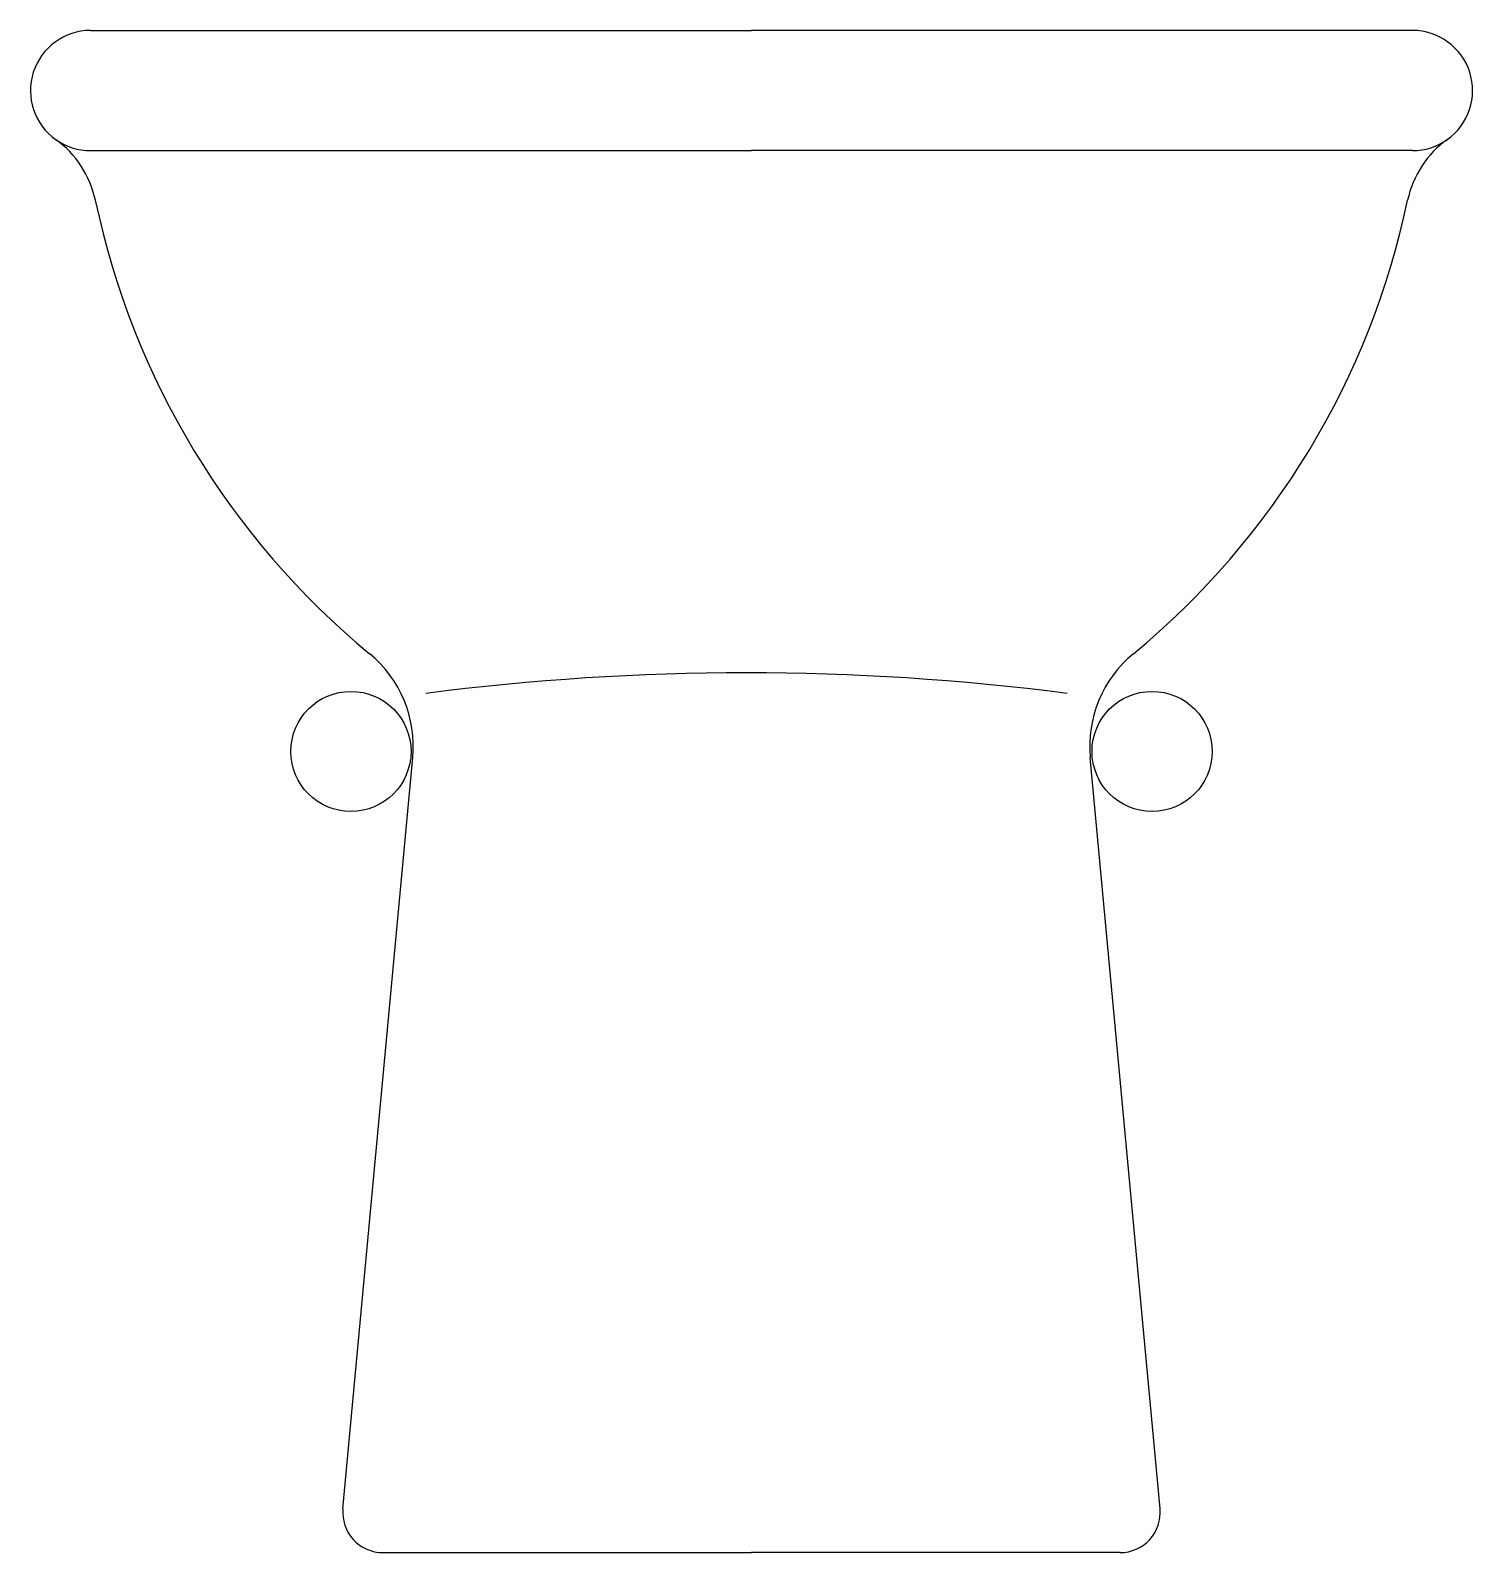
# Model space of a CAD drawing. Extents: x 1655 to 2015, y 1724 to 2104.
import ezdxf

# ---------------------------------------------------------------- set-up
doc = ezdxf.new("R2010")
doc.units = 0
doc.header["$LTSCALE"] = 50
doc.layers.add('FINA', color=6, linetype='CONTINUOUS')
doc.layers.add('GROSSA', color=3, linetype='CONTINUOUS')

msp = doc.modelspace()

# ---------------------------------------------------------------- linework, layer by layer
at = {"layer": 'FINA', "color": 0}
for p in [(1669.6, 2073.86), (1999.6, 2073.86)]:
    msp.add_line(p, (1834.6, 2073.86), dxfattribs=at)
for centre in [(1734.6, 1923.86), (1934.6, 1923.86)]:
    msp.add_circle(centre, 15, dxfattribs=at)
for centre, radius, start, end in [((1669.6, 2088.86), 15, 234.4361, 270), ((1999.6, 2088.86), 15, 270, 305.5639), ((1833.32, 1317.75), 625.74, 82.6497, 97.3503)]:
    msp.add_arc(centre, radius, start, end, dxfattribs=at)
at = {"layer": 'GROSSA', "color": 0}
for p, q in [((1669.6, 2103.86), (1834.6, 2103.86)), ((1999.6, 2103.86), (1834.6, 2103.86)), ((1732.61, 1734.79), (1750.06, 1922.33)), ((1936.58, 1734.79), (1919.13, 1922.33)), ((1742.57, 1723.86), (1834.6, 1723.86)), ((1926.62, 1723.86), (1834.6, 1723.86))]:
    msp.add_line(p, q, dxfattribs=at)
for centre, radius, start, end in [((1669.6, 2088.86), 15, 90, 234.4361), ((1999.6, 2088.86), 15, 305.5639, 90), ((1646.33, 2056.33), 25, 11.8523, 54.4361), ((2022.86, 2056.33), 25, 125.5639, 168.1477), ((1866.53, 2102.54), 200, 191.8523, 230.4838), ((1802.66, 2102.54), 200, 309.5162, 348.1477), ((1720.19, 1925.11), 30, 354.6855, 50.4838), ((1949.01, 1925.11), 30, 129.5162, 185.3145), ((1742.57, 1733.86), 10, 174.6855, 270), ((1926.62, 1733.86), 10, 270, 5.3145)]:
    msp.add_arc(centre, radius, start, end, dxfattribs=at)

doc.saveas('drawing.dxf')
